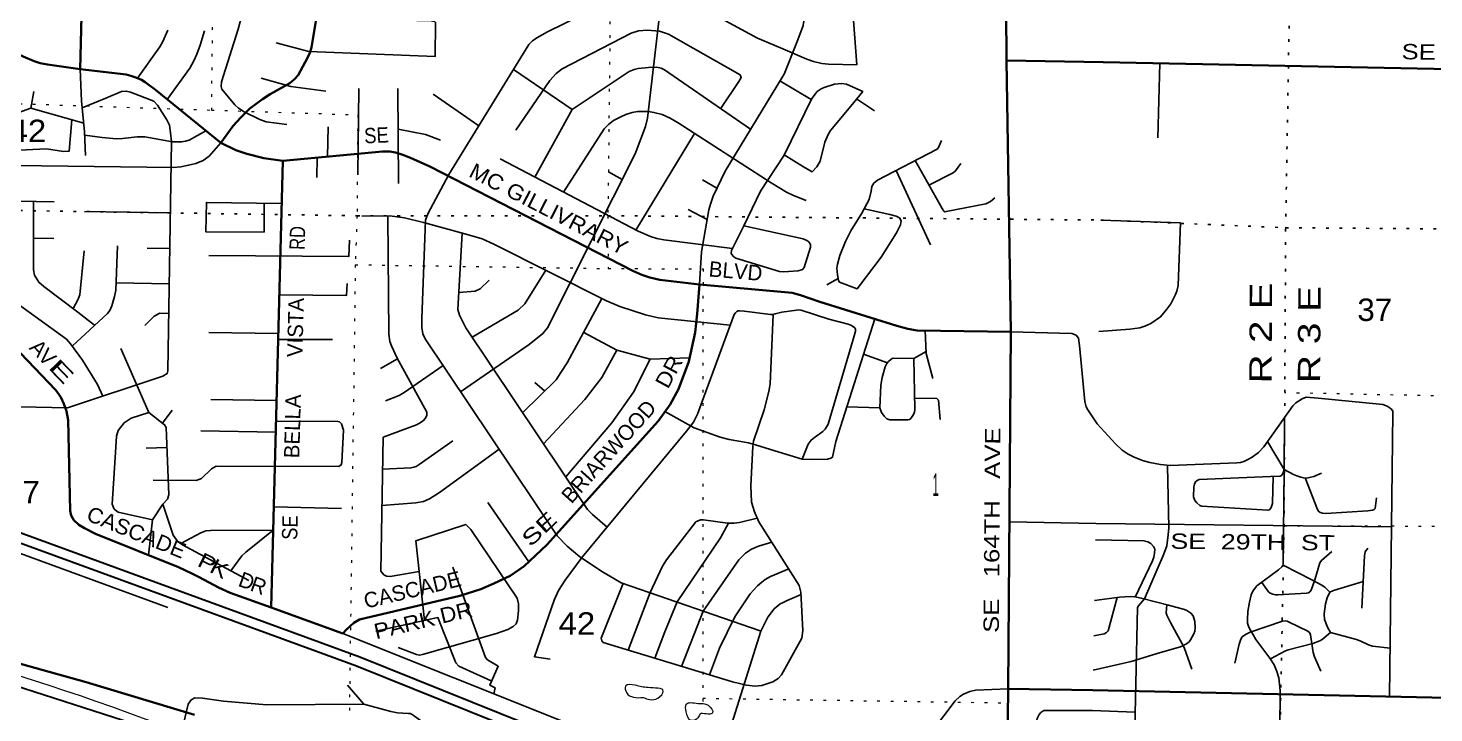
# Model space of a CAD drawing. Header units: feet. Extents: x -481249 to -254670, y -730376 to -544252.
# Drawn here: x -392754 to -381759, y -693449 to -688097 of the extents above; entities that cross this region are included whole.
import ezdxf
from ezdxf.enums import TextEntityAlignment as Align

# ---------------------------------------------------------------- set-up
doc = ezdxf.new("R2010")
doc.units = ezdxf.units.FT
doc.header["$LTSCALE"] = 70
doc.linetypes.add('DOTTED', pattern=[1.5, 0.3, -1.2])
for name, color, linetype, lineweight in [('23', 7, 'Continuous', 70), ('26', 7, 'Continuous', 40), ('27', 7, 'Continuous', 13), ('29', 7, 'Continuous', 25), ('34', 7, 'Continuous', 25), ('39', 7, 'Continuous', 13), ('6', 7, 'DOTTED', 25), ('7', 7, 'DOTTED', 13)]:
    doc.layers.add(name, color=color, linetype=linetype, lineweight=lineweight)
doc.layers.add('30', color=7, linetype='Continuous')

msp = doc.modelspace()

# ---------------------------------------------------------------- linework, layer by layer
at = {"layer": '23', "lineweight": 35}
for points in [[(-385111.16, -695044.44), (-390159.4, -693013.25), (-390472.58, -692899.17), (-397152.24, -690458.81), (-397256.2, -690425.06)], [(-385112.19, -695124.01), (-390186.24, -693083.29), (-390498.28, -692969.63), (-397176.7, -690529.72), (-397250.93, -690505.62)]]:
    msp.add_lwpolyline(points, dxfattribs=at)
at = {"layer": '26'}
for p, q in [((-385101.57, -688349.74), (-384344.61, -688362.93)), ((-384344.61, -688362.93), (-377863.86, -688492.02)), ((-390853.1, -692626.15), (-390762.32, -689135.21)), ((-390853.1, -692626.15), (-390292.19, -692829.34)), ((-385087.9, -693260.7), (-385111.16, -695044.44)), ((-385087.9, -693260.7), (-384425.67, -693272.91))]:
    msp.add_line(p, q, dxfattribs=at)
for points in [[(-392305.37, -685163.15), (-392293.67, -685391.24), (-392277.83, -685607.37), (-392286.22, -686025.27), (-392347.44, -688418.56)], [(-390745.54, -685413.59), (-390804.71, -687070.01), (-390798.85, -687125.13), (-390783.98, -687167.13), (-390703.38, -687343.87), (-390513.98, -687764.34), (-390494.06, -687819.46), (-390483.83, -687885.87), (-390484.68, -687932.05), (-390537.9, -688249.34), (-390549.15, -688289.78), (-390567.91, -688329.66), (-390642.93, -688463.36), (-390671.07, -688496.2), (-390705.68, -688525.77), (-390861.42, -688612.32), (-390920.76, -688652.2), (-391019.23, -688724.91), (-391090.55, -688794.19), (-391149.55, -688859.64), (-391247.46, -688992.72)], [(-385113.49, -686411.75), (-385101.57, -688349.74), (-385067.45, -690471.93), (-385087.9, -693260.7)], [(-393461.12, -688002.26), (-392792.8, -688318.43), (-392707.3, -688354.27), (-392660.41, -688370.69), (-392602.44, -688382.2), (-392347.44, -688418.56)], [(-392347.44, -688418.56), (-391987.92, -688459.89), (-391950.94, -688470.09), (-391911.33, -688482.12), (-391867.61, -688501.51), (-391838.65, -688519.65), (-391757.93, -688580.01), (-391247.46, -688992.72)], [(-391247.46, -688992.72), (-391129.43, -689050.95), (-391043.27, -689080.61), (-390909.04, -689114.28), (-390762.32, -689135.21)], [(-390762.32, -689135.21), (-389983.34, -689060.44), (-389925.51, -689061.5), (-389880.96, -689068.54), (-389822.35, -689087.3), (-389763.74, -689110.76), (-389612.55, -689177.87), (-388024.46, -689994.54), (-387954.93, -690024.42), (-387890.27, -690045.78), (-387814.26, -690064.29), (-387502.76, -690101.37)], [(-387502.76, -690101.37), (-387521.78, -690331.11), (-387536.85, -690477.03), (-387587.43, -690701.73), (-387668.16, -690919.79), (-387732.79, -691039.52), (-387825.59, -691168.31), (-388696.36, -692136.18), (-388874.57, -692303.86), (-388982.42, -692378.92), (-389111.74, -692438.31), (-389212.19, -692482.14), (-389376.17, -692533.85), (-390162.35, -692720.55), (-390206.27, -692744.86), (-390262.53, -692796.46), (-390292.19, -692829.34)], [(-387502.76, -690101.37), (-386835.76, -690159.55), (-386776.79, -690166.36), (-386713.49, -690185.13), (-386561.07, -690236.09), (-385959.77, -690423.66), (-385874.14, -690447.85), (-385799.27, -690459.14), (-385067.45, -690471.93)], [(-392982.11, -690462.55), (-392536.53, -690926.65), (-392497.47, -690982.64), (-392474.02, -691034.24), (-392452.92, -691090.54), (-392440.45, -691161.53), (-392425.96, -691870.49), (-392416.08, -691907.71), (-392395.48, -691943.21), (-392356.49, -691978.26), (-392313.42, -692006.54), (-392226.53, -692049.46), (-391577.75, -692311.46), (-391474.07, -692360.75), (-391416.18, -692389.72), (-391266, -692469.23), (-391174.56, -692510.28), (-390853.1, -692626.15)], [(-399767.97, -690769.61), (-399047.52, -691030.16), (-398646.28, -691189.99), (-397361.8, -691689.31), (-397166.18, -691757.68), (-396031.27, -692105.67), (-395678.42, -692200.67), (-395530.26, -692230.81), (-395138.83, -692296.44), (-395080.56, -692313.26), (-395037.18, -692340.24), (-394905.89, -692434.07), (-394832.04, -692482.15), (-394754.67, -692517.34), (-394628.07, -692559.56), (-392298.97, -693208.71), (-391451.21, -693464.99)], [(-384425.67, -693272.91), (-378518.43, -693398.79), (-377897.84, -693412.01)]]:
    msp.add_lwpolyline(points, dxfattribs=at)
at = {"layer": '29'}
for p, q in [((-383917.14, -688953.83), (-383902.73, -688371.73)), ((-388956.98, -688420.78), (-388497.9, -688732.23)), ((-392732.68, -688722.97), (-392709.18, -688591.19)), ((-390174.9, -689242.84), (-390167.65, -688568.55)), ((-389857.27, -689311.59), (-389861.55, -688567.6)), ((-386873.34, -688508.71), (-386630.35, -688654.66)), ((-389586.55, -688614.14), (-389227.61, -688860.11)), ((-386133.25, -688744.15), (-386273.59, -688650.55)), ((-390412.16, -689101.6), (-390407.63, -688868.51)), ((-388000.79, -689675.61), (-387541.28, -688919.33)), ((-390496.22, -689263.67), (-390492.62, -689109.32)), ((-388215.45, -689220.82), (-388107.01, -689281.31)), ((-385963.68, -689209.1), (-385695.76, -689790.14)), ((-387366.93, -689347.94), (-387480.11, -689281.63)), ((-392314.04, -689529.26), (-391644.34, -689540.72)), ((-387443.61, -689592.76), (-387591.13, -689514.59)), ((-392553.17, -689741.92), (-392712.14, -689738.56)), ((-391645.96, -689820.73), (-391821.88, -689817.43)), ((-392065.26, -690087.07), (-391650.07, -690095.93)), ((-386507.39, -690102.6), (-386418.37, -690054.29)), ((-391339.25, -690475.41), (-390797.36, -690482.78)), ((-390798.61, -690530.78), (-390372.99, -690531)), ((-392028.4, -690601.38), (-391810.42, -691101.37)), ((-389997.06, -690758.21), (-389865.58, -690680.94)), ((-386220.26, -690645.04), (-386033.63, -690713.74)), ((-385729.48, -690625.57), (-385827.71, -690678.87)), ((-388714.48, -690933.23), (-388791.68, -690867.37)), ((-391324.76, -690999.85), (-390810.99, -691006.67)), ((-391702.29, -691184.27), (-391627.24, -691083.07)), ((-386351.27, -691055.93), (-386091.13, -691064.02)), ((-391402.06, -691243.95), (-390817.43, -691254.63)), ((-382927.52, -691140.71), (-382930.45, -691546.38)), ((-395401.5, -691262.07), (-391661.46, -692624.66)), ((-383060.52, -691328.12), (-382930.45, -691546.38)), ((-391831.43, -691379.16), (-391668.11, -691375.49)), ((-382765.19, -691612.79), (-382670.38, -691859.64)), ((-390302.07, -691851.31), (-390832.8, -691838.39)), ((-389157.42, -691805.93), (-388838.56, -692269.98)), ((-385078.33, -691955.87), (-384404.17, -691970.25)), ((-384404.17, -691970.25), (-382090.24, -691995.55)), ((-384097.48, -693444.63), (-384428.3, -693432.18))]:
    msp.add_line(p, q, dxfattribs=at)
for points in [[(-386667.32, -687319.29), (-386678.39, -687993.14), (-386690.94, -688076.14), (-386734.72, -688188.61), (-386840.11, -688456.19), (-386854.37, -688477.48), (-387302.46, -689215.28), (-387396.91, -689409.62), (-387417.76, -689472.2), (-387430.73, -689515.96), (-387486.01, -689845.54), (-387502.76, -690101.37)], [(-386379, -687437.95), (-386435.08, -687801.41), (-386391.68, -687881.81), (-386298.79, -688036.66), (-386272.24, -688382.89)], [(-387768.11, -687593.06), (-387909.44, -688801.68), (-387924.8, -688864.61), (-388004.84, -689078.78), (-388690.68, -690438.34), (-388727.98, -690485.02), (-388834.81, -690568.99), (-389371.18, -690938.9)], [(-390813.01, -688212.8), (-390558.32, -688279.15), (-389569.38, -688318.32), (-389566.6, -688052.36), (-389575.21, -688045.95), (-389602.67, -688040.03), (-390493.27, -688019.77), (-391010.6, -687878.98), (-391024.56, -687876.78), (-391041.47, -687886.45), (-391063.4, -687928.49), (-391111.51, -688106.04), (-391240.48, -688516.81), (-391244.38, -688553.46), (-391239.07, -688574.82), (-391138.09, -688696.05), (-391107.89, -688722.03), (-391063.21, -688751.64), (-390942.43, -688812.05), (-390891.83, -688828.03), (-390729.17, -688849.53)], [(-387028.33, -692807.6), (-388116.32, -692433.54), (-388262.32, -692347.8), (-388439.95, -692230.55), (-388537.7, -692147.21), (-388615.18, -692064.94), (-389648.76, -690525.45), (-389667.01, -690485.67), (-389674.26, -690437.34), (-389675.26, -690367.21), (-389646.47, -689597.5), (-389626.49, -689549.72), (-389462.4, -689241.26), (-388836.46, -688225.12), (-388807.96, -688195.47), (-388801.01, -688190.33), (-388776.29, -688172.23), (-388692.65, -688126.46), (-388148.24, -687858.06)], [(-387550.16, -687903.07), (-387050.29, -688175.68), (-386869.44, -688249.84), (-386664.12, -688339.26), (-386610.97, -688358.6), (-386545.75, -688373.1), (-386493.4, -688378.84), (-386272.24, -688382.89)], [(-391897.35, -688488.32), (-391724.24, -688242.35), (-391700.93, -688200.62), (-391660.55, -688112.94)], [(-391666.07, -688654.28), (-391488.69, -688408.52), (-391456.96, -688351.67), (-391434.01, -688299.71), (-391408.42, -688231.27), (-391375.05, -688117.59)], [(-388937.96, -688894.14), (-388672.5, -688506.62), (-388624.11, -688452.57), (-388577.03, -688415.51), (-388037.13, -688135.98), (-387979.15, -688119.06), (-387910.29, -688113.71), (-387814.9, -688121.48), (-387745.73, -688145.24), (-387184, -688462.43), (-387176.48, -688482.16), (-387194.59, -688514.33), (-387337.34, -688727.01)], [(-392347.44, -688418.56), (-392335.93, -688664.65), (-392312.32, -688906.85), (-392304.21, -689092.92)], [(-390930.5, -688487.69), (-390697.93, -688553.84), (-390424.83, -688590.37)], [(-387103.18, -688887.16), (-387776.16, -688422.35), (-387802.78, -688408.69), (-387836.89, -688400.89), (-387901.26, -688403.78), (-387981.82, -688412.98), (-388012.89, -688419.93), (-388052.42, -688436.38), (-388497.9, -688732.23), (-388791.02, -689260.71)], [(-392330.61, -688719.2), (-392146.7, -688644.4), (-392023.48, -688591.55), (-391986.73, -688589.16), (-391952.91, -688596.41), (-391771.75, -688668.91), (-391741.09, -688700.16), (-391669.89, -688814.81), (-391648.56, -688854.99), (-391638.9, -688915.4), (-391633.45, -688983.14), (-391660.24, -690776.78), (-391666.67, -690796.76), (-391698.88, -690818.42), (-392445.48, -691065.49), (-393917.1, -691033.84), (-394009.72, -691022.74), (-394821.97, -690839.47)], [(-387156.11, -689642.61), (-387026.6, -689371.83), (-386840.66, -689089.57), (-386624.9, -688647.6), (-386581.62, -688591.54), (-386550.22, -688572.21), (-386527.47, -688560.51), (-386446.35, -688535.96), (-386393.2, -688528.71), (-386352.27, -688536.13), (-386226.18, -688593.3), (-386319.86, -688706.42), (-386477.75, -688896.06), (-386497.13, -688928.77), (-386521.23, -688987.9), (-386559.63, -689136.17), (-386584.04, -689181.24), (-386620.28, -689219.91), (-386688.79, -689180.97), (-386839.82, -689087.85)], [(-392318.81, -688840.28), (-392732.68, -688722.97), (-393202.99, -688892.6), (-393170.93, -689048.93), (-393163.68, -689068.26), (-393144.48, -689067.13), (-392929.2, -689055.12), (-392611.32, -689040.07), (-392477.68, -689061.01), (-392432.54, -689057.73), (-392411.13, -688814.11)], [(-388566.25, -689378.72), (-388248.13, -688884.54), (-388218.22, -688853.75), (-388213.39, -688848.91), (-388175.07, -688818.99), (-388117.97, -688790.91), (-388078.05, -688772.12), (-388029.8, -688755.87), (-387986.66, -688748.9), (-387900.83, -688747.76), (-387858.63, -688756.15), (-387795.82, -688773.07), (-387732.68, -688800.58), (-387670.51, -688835.89), (-386941.46, -689306.62), (-386823.58, -689379.71), (-386767.63, -689405.98), (-386667.4, -689443.16)], [(-392311.11, -688934.57), (-392174.05, -688952.13), (-392061.53, -688961.17), (-392015.11, -688959.51), (-391899.77, -688946.82), (-391865.35, -688946.21), (-391840.19, -688947.23), (-391623.42, -688985.24), (-391554.36, -688985.49), (-391522.35, -688981.26), (-391494.59, -688972.43), (-391363.01, -688899.3)], [(-389859.71, -688887.27), (-389646.15, -688929.57), (-389527.96, -688972.66)], [(-393270.19, -689165.96), (-391619.49, -689187.26), (-391560.39, -689180.03), (-391498.8, -689169.16), (-391440.83, -689155.86), (-391385.65, -689131.43), (-391338.17, -689096.66), (-391247.46, -688992.72)], [(-385610.82, -688974.98), (-385633.47, -689028.97), (-385639.51, -689038.63), (-385649.78, -689046.62), (-386110.57, -689285.14), (-386139.14, -689308.06), (-386154.05, -689333.48), (-386159.92, -689371.87), (-386175.79, -689437.4), (-386234.1, -689543.17), (-386319.99, -689680.36), (-386361.8, -689763.67), (-386404.45, -689873.57), (-386422.19, -689942.51), (-386427.62, -689973.32), (-386424.6, -690024.69), (-386414.94, -690070.61), (-386406.63, -690081.54), (-386270.45, -690134.79), (-386197.06, -690039.48), (-386080.84, -689886.57), (-385962.22, -689695.68), (-385929.39, -689633.16), (-385924.56, -689604.16), (-385938.89, -689579.9), (-385965.02, -689567.3), (-386015.02, -689553.2), (-386215.3, -689509.06)], [(-389060.96, -689118.98), (-387983.02, -689684.94), (-387887.29, -689725), (-387836.83, -689742.3), (-387781.6, -689750.99), (-387244.1, -689818.63)], [(-385815.99, -689132.66), (-385604.32, -689507.01), (-385591.2, -689526.83), (-385582.74, -689531.66), (-385572.4, -689531.3), (-385262.09, -689470.18), (-385227.64, -689451.91), (-385193.22, -689422.83)], [(-385708.04, -689323.57), (-385518.96, -689227.82), (-385499.4, -689212.65), (-385459.87, -689154.37)], [(-392549.3, -689454.62), (-392968.64, -689447.09), (-392967.67, -690042.71), (-392957.58, -690103.88), (-392940.67, -690147.37), (-392908.25, -690193.83), (-392869.08, -690229.61), (-392453.96, -690529.44), (-392421.52, -690564.79), (-392328.98, -690692.59), (-392210.3, -690881.68), (-392169.72, -690974.23)], [(-392712.67, -689451.69), (-392711.69, -689985.08), (-392702.93, -690027.09), (-392683.61, -690060.92), (-392669.12, -690082.67), (-392630.61, -690115.83), (-392365.26, -690316.28), (-392234.23, -690419.68)], [(-390770.95, -689467.07), (-391358.92, -689459.66), (-391364.61, -689688.74), (-390908.05, -689691.16), (-390906.54, -689465.36)], [(-390143.88, -689565.8), (-389924.26, -689564.95), (-389810.51, -689580.3), (-389661.39, -689617.39), (-389338.55, -689704.38), (-389201.75, -689744.65), (-389110.15, -689784.49), (-388230.01, -690228.62), (-388125.56, -690272.73), (-387925.06, -690337.99), (-387825.19, -690360.37), (-387262.26, -690418.38)], [(-389940.79, -689565.01), (-389931.91, -690488.83), (-389924.29, -690547.23), (-389912.82, -690580.46), (-389867.52, -690677.41), (-389636.64, -691097.53), (-389636.23, -691124.22), (-389649.52, -691147.18), (-389664.01, -691165.31), (-389691.85, -691185.01), (-389717.15, -691196.73), (-389976.52, -691294.36), (-389995.52, -692342.12), (-389970.79, -692370.05), (-389951.68, -692380.53), (-389922.47, -692382.13), (-389694.86, -692345.27)], [(-389358.23, -689698.59), (-389392.99, -690295.83), (-389380.83, -690341.76), (-389330.13, -690438.41), (-388377.76, -691859.15), (-388338.49, -691899.36), (-388224.16, -691996.84)], [(-384364.98, -689596.94), (-383742.02, -689619.86), (-383759.66, -690109.35), (-383769.07, -690151.71), (-383780.8, -690178.79), (-383816.11, -690252.91), (-383848.85, -690293.85), (-383860.8, -690309.39), (-383898.43, -690354.1), (-383972.85, -690405.93), (-384020.74, -690427.05), (-384058.37, -690438.82), (-384137.68, -690451.16), (-384379.38, -690468.94)], [(-392408.83, -690582.31), (-392134.12, -690326.42), (-392114.76, -690303.79), (-392100.26, -690267.54), (-392078.45, -690194.94), (-392066.45, -690144.29), (-392054.2, -689799.19)], [(-391341.13, -689873.8), (-390245.29, -689881.96), (-390241.33, -689753.99)], [(-392402.41, -690288.22), (-392364.77, -690220.42), (-392349.79, -690182.43), (-392316.03, -689838.76)], [(-389279.94, -690513.28), (-388920.5, -690302.21), (-388867.68, -690250.71), (-388703.96, -689989.46)], [(-390789.54, -690181.77), (-390264.58, -690187.76), (-390258.24, -690092.34)], [(-389385.24, -690162.74), (-389257.63, -690153.25), (-389218.36, -690133.46), (-389147.27, -690066.13)], [(-388265.65, -690210.64), (-388536.71, -690713.75), (-388586.09, -690788.86), (-388624.55, -690844.93), (-388885.72, -691101.38)], [(-391653.52, -690326.87), (-391723.9, -690326.22), (-391766.92, -690347.29), (-391841.52, -690421.13)], [(-388669.49, -693028.38), (-388793.98, -693011.22), (-388640.55, -692568.67), (-388605.08, -692492.6), (-388552.44, -692411.5), (-388419.87, -692232.74), (-387603.22, -691248.37), (-387550.62, -691176.62), (-387519.36, -691113.16), (-387231.73, -690335.87), (-387220.88, -690321.05), (-387211.37, -690312.06), (-387200.35, -690307.76), (-387188.87, -690305.94), (-387153.02, -690308.6), (-386948.18, -690334.5), (-386927.97, -690334.95), (-386911.07, -690331.32), (-386859.53, -690317.32), (-386743.78, -690301.72), (-386727.47, -690299.9), (-386708.56, -690302.72), (-386490.09, -690370.74), (-386339.76, -690411.08), (-386313.65, -690420.38), (-386289.03, -690438.87), (-386282.99, -690449.75), (-386281.94, -690464.67), (-386302.82, -690538.47), (-386497.38, -691193.54), (-386519.18, -691230.42), (-386538.45, -691249.13), (-386604.32, -691295.63), (-386630.24, -691316.8), (-386653.14, -691349.17), (-386700.62, -691466.72)], [(-386926.09, -690336.7), (-386950.72, -690878.28), (-386960.51, -690936.35), (-386998.2, -691079.99), (-387079.19, -691325.22), (-387085.99, -691366.46), (-387100.94, -691675), (-387096.86, -691802.68), (-387084.79, -691836.52), (-387072.71, -691877.6), (-387037.52, -691955.57), (-386723.01, -692454.46), (-386709.16, -692504.76), (-386694.66, -692804.43), (-386703.16, -692864.62), (-386860.99, -693151.13), (-386887.91, -693181.45), (-386928.98, -693205.62), (-387014.7, -693235.7), (-387066.67, -693239.45), (-387134.3, -693232.2), (-387245.66, -693207.57), (-388255.9, -692898.22), (-388267.22, -692886.6), (-388271.65, -692866.07), (-388102.96, -692444.34)], [(-387581.1, -690673.63), (-387888.92, -690685.76), (-388149.57, -690613.34), (-388408.12, -690475.08)], [(-386132.5, -690369.78), (-386437.75, -691327.17), (-386463.17, -691450.93), (-386475.64, -691459.39), (-386502.21, -691466.64), (-386618.16, -691469.06), (-386700.62, -691466.72), (-386947.16, -691390.44), (-387065.07, -691353.05), (-387119.55, -691338.85), (-387270.4, -691311.97), (-387342.3, -691294.79), (-387544.62, -691220.91), (-387772.62, -691094.8)], [(-385737.77, -690460.21), (-385728.77, -690639.79), (-385676.53, -690836.26)], [(-385067.45, -690471.93), (-384589.91, -690485.11), (-384556.95, -690496.66), (-384539.18, -690521.36), (-384529.64, -690576.91), (-384489.98, -691015.25), (-384478.79, -691057.89), (-384466.52, -691079.46), (-384391.28, -691189.49)], [(-388149.57, -690613.34), (-388266.44, -690828.25), (-388398.95, -691001.01), (-388722.12, -691345.44)], [(-387888.92, -690685.76), (-388018.29, -690942.54), (-388189.71, -691182.94), (-388549.06, -691603.61)], [(-389957.47, -691010.56), (-389852.46, -690967.53), (-389811.97, -690944.78), (-389508.88, -690733.8)], [(-385819.91, -690989.55), (-385646.16, -690993.23), (-385634.05, -691004.64), (-385621.56, -691156.75)], [(-384391.28, -691189.49), (-384250.06, -691347.19), (-384195.96, -691396.61), (-384148.92, -691427.21), (-384103.35, -691449.87), (-384038.37, -691476.63), (-383979.56, -691493.1), (-383897.24, -691507.22), (-383820.49, -691516.93), (-383300.04, -691495.93), (-383270.94, -691491.66), (-383245.71, -691483.69), (-383208.6, -691466.95), (-383179.85, -691450.74), (-383129.8, -691412.82), (-383089.76, -691369.31), (-382863.19, -691050.08), (-382838.34, -691025.69), (-382789.78, -690994.47), (-382757.35, -690981.83), (-382663.26, -690988.89), (-382157.55, -691038.31), (-382124.62, -691052.43), (-382094.38, -691073.99), (-382079.93, -691090.09), (-382078.91, -691104.32), (-382106.15, -693322.34)], [(-391810.42, -691101.37), (-391947.63, -691146.1), (-392002.35, -691182.33), (-392049.17, -691241.15), (-392062.74, -691286.25), (-392068.64, -691372.96), (-392095.42, -691818.69), (-392082.06, -691856.62), (-392049.82, -691881.1), (-391780.98, -691939.59)], [(-391810.42, -691101.37), (-391685.9, -691196.83), (-391674.91, -691218.62), (-391652.08, -691745.44), (-391664.68, -691778.68), (-391699.28, -691818.36)], [(-390815.2, -691168.65), (-390330.72, -691172.68), (-390318.64, -691175.1), (-390301.73, -691189.6), (-390287.24, -691240.35), (-390299.31, -691491.7), (-390306.56, -691511.03), (-390322.77, -691523.14), (-391283.96, -691522.23), (-391318.72, -691542.43), (-391398.43, -691617.35), (-391439.95, -691632.77), (-391775.27, -691629.44)], [(-389981.04, -691543.4), (-389759.85, -691534.36), (-389737.68, -691529.03), (-389719.57, -691522.98), (-389695.21, -691506.96), (-389431.88, -691323.41)], [(-389986.19, -691827.54), (-389720.47, -691806.71), (-389660.39, -691796.07), (-389614.49, -691776.74), (-389536.64, -691726.41), (-389069.65, -691388.01)], [(-383843.16, -691517.84), (-383833.08, -692001.73), (-383838.07, -692057.77), (-383848.74, -692144.4), (-383872.83, -692213.49), (-384022.95, -692557.61)], [(-382930.45, -691546.38), (-382934.86, -691566.39), (-382939.86, -691578.15), (-382951.04, -691592.86), (-382961.83, -691600.03), (-383035.89, -691602.74), (-383594.37, -691625.09), (-383610.84, -691632.28), (-383622.6, -691642.87), (-383632.01, -691661.7), (-383637.4, -691682.46), (-383638.78, -691760.6), (-383628.48, -691789.96), (-383613.19, -691808.79), (-383590.84, -691827.62), (-383574.07, -691833.88), (-383056.53, -691864.94), (-383043.95, -691861.75), (-383031.01, -691844.1), (-383021.62, -691813.44), (-383016.8, -691602.04)], [(-382930.45, -691546.38), (-382936.63, -692293.62), (-382947.5, -692307.72), (-382974.78, -692331.35), (-383142.74, -692455.99), (-383155.27, -692470.5), (-383175.67, -692498.36), (-383186.84, -692525.43), (-383201.28, -692583.95), (-383214.48, -692657.22), (-383218.01, -692720.76), (-383216.19, -692748.03), (-383208.02, -692772.55), (-383195.66, -692799.6), (-383175.72, -692834.92), (-383151.56, -692876.09), (-383041.01, -693021.66), (-383006.9, -693074.96), (-382986.82, -693124.82), (-382972.79, -693174.99), (-382961.45, -693273.57), (-382966.27, -693884.78)], [(-382637.34, -691575.61), (-382699.05, -691601.69), (-382721.93, -691608.21), (-382743.15, -691612.28), (-382756.68, -691613.46), (-382779.02, -691611.69), (-382800.78, -691606.4), (-382830.77, -691597.57), (-382857.23, -691586.98), (-382930.45, -691546.38)], [(-382206.67, -691767.5), (-382218.16, -691851.48), (-382225.96, -691859.39), (-382238.9, -691865.28), (-382274.51, -691870.54), (-382602.92, -691890.88), (-382630.55, -691888.81), (-382648.19, -691884.1), (-382661.13, -691873.51), (-382670.38, -691859.64)], [(-391811.14, -692217.21), (-391780.98, -691939.59), (-391699.28, -691818.36)], [(-391699.28, -691818.36), (-391619.37, -692061.08), (-391594.33, -692096.68), (-391579.84, -692112.39), (-391545.75, -692135.76), (-391027.85, -692414.55)], [(-389652.47, -692727.17), (-389721.57, -692104.68), (-389330.12, -691976.31), (-389292.34, -692016.66), (-388929.96, -692553.99), (-388918.81, -692596.02), (-388918.92, -692652.09), (-388926.05, -692724.1), (-388935.72, -692753.1), (-388960.41, -692773.69), (-389000.88, -692797.32), (-389090.31, -692828.02), (-389670.53, -692993.1), (-389693, -692998.4), (-389717.16, -692993.57), (-389858.97, -692937.35)], [(-388060.44, -692958.07), (-387887.85, -692507.65), (-387793.21, -692302.54), (-387761.16, -692252.2), (-387530.17, -691955), (-387495.44, -691940.44), (-387471.7, -691939.55), (-387284.96, -691965.28), (-387232.14, -691967.02), (-387190.39, -691960.15), (-387050.52, -691926.76)], [(-387851.54, -693022.04), (-387774.44, -692816.52), (-387677.48, -692581.6), (-387338.45, -692080.77), (-387275.16, -691965.6)], [(-390837.34, -692020.25), (-391327.4, -692023.79), (-391363.4, -692027.01), (-391402.01, -692043.1), (-391558.66, -692125.08)], [(-391167.8, -692339.22), (-391082.14, -692222.06), (-391051.78, -692193.77), (-390837.37, -692021.21)], [(-387643.35, -693085.79), (-387475.16, -692655.47), (-387195.45, -692252.09), (-387143.97, -692200.24), (-387096.05, -692169.02), (-387041.3, -692145.86), (-386937.24, -692114.64)], [(-384094.18, -692543.98), (-383959.29, -692259.71), (-383949.29, -692231.47), (-383942.82, -692200.88), (-383942.24, -692170.28), (-383951.69, -692147.98), (-383973.4, -692125.57), (-383997.51, -692112.62), (-384026.93, -692104.58), (-384406.24, -692095.81)], [(-383105.7, -692431.28), (-383051.82, -692502.37), (-383038.66, -692513.65), (-383019.84, -692520.72), (-382998.67, -692525.42), (-382978.22, -692525.7), (-382756.39, -692513.65), (-382739.92, -692510.12), (-382729.79, -692503.97), (-382717.58, -692488.94), (-382690.1, -692408.46), (-382650.54, -692277.13), (-382637.41, -692257.05), (-382556.18, -692188.32)], [(-382275.65, -692161.14), (-382295.35, -692191.23), (-382300.05, -692202.99), (-382302.71, -692220.79), (-382321.98, -692631.33)], [(-389112.36, -693299.45), (-389101.19, -693254.57), (-389142.18, -693233.98), (-389076.27, -693084.6), (-389161.58, -693034.65), (-389176.11, -693017.68), (-389432.15, -692311.35)], [(-387425.5, -693152.5), (-387345.46, -692944.66), (-387226.28, -692699.78), (-387105.32, -692519.26), (-387048.78, -692455.44), (-387015.94, -692427.42), (-386989.94, -692405.98), (-386947.1, -692382.71), (-386805.26, -692323.99)], [(-382936.63, -692293.62), (-382714.13, -692410.04), (-382639.95, -692448.93), (-382613.1, -692465.92), (-382573.78, -692504.68)], [(-382312.15, -692421.82), (-382543.57, -692493.18), (-382573.78, -692504.68), (-382592.91, -692548.96), (-382607.44, -692598.3), (-382617.02, -692676.05), (-382613.61, -692720.45), (-382591.14, -692779.6), (-382566.44, -692820.79), (-382364.34, -692877.11), (-382330.04, -692889.04), (-382271.03, -692916.81), (-382239.48, -692926.7), (-382101.51, -692944.48)], [(-386708.27, -692523.11), (-386817.86, -692570.01), (-386852.89, -692588.13), (-386871.29, -692597.07), (-386918.11, -692636.46), (-386968.89, -692700.16), (-387022.34, -692811.66), (-387266.54, -693582.04), (-387268.06, -693619.33), (-387265.99, -693655.14), (-387261.16, -693711.93), (-387228.42, -693924.89)], [(-384423.08, -693116.45), (-384127.63, -693046.83), (-383898.35, -692976.66), (-383741.55, -692933.3), (-383694.08, -692910.41), (-383674.09, -692895.12), (-383662.57, -692878.55), (-383636.46, -692832.75), (-383629.4, -692811.57), (-383625.87, -692784.51), (-383628.02, -692734.85), (-383641.16, -692690.37), (-383658.8, -692669.19), (-383690.52, -692649.58), (-383709.37, -692640.95), (-383835.79, -692606.97), (-384038.91, -692555.33), (-384071.6, -692548), (-384098.06, -692543.29), (-384130.99, -692540.94), (-384176.27, -692542.12), (-384218.74, -692544.18), (-384414.07, -692570.29)], [(-384418.62, -692846.2), (-384336.8, -692830.4), (-384319.16, -692820.99), (-384307.41, -692807.2), (-384235.96, -692546.48)], [(-383985.95, -694192.89), (-384095.13, -693861.18), (-384103.22, -693814.88), (-384076.18, -692626.83), (-384069.84, -692611.54), (-384022.95, -692557.61)], [(-383652.62, -693107.21), (-383711.63, -692937.83), (-383818.21, -692743.56), (-383847.21, -692686.94), (-383851.68, -692668.02), (-383848.31, -692603.79)], [(-390034.61, -692811.73), (-389548.87, -692704.24), (-389407.8, -693059.53), (-389386.23, -693085.4), (-389132.59, -693198.99)], [(-383315.75, -693060.97), (-383283.09, -692911.22), (-383269.18, -692873.75), (-383257.41, -692856.1), (-383232.72, -692836.09), (-383195.44, -692818.54), (-382943.39, -692733.71), (-382919.84, -692731.15), (-382906.93, -692733.71), (-382890.47, -692740.77), (-382745.8, -692810.2), (-382729.47, -692824.65), (-382723.46, -692838.44), (-382704.17, -692977.42), (-382691.7, -693012.6), (-382642.73, -693122.79)], [(-390292.19, -692829.34), (-387686.9, -693867.43), (-387621.63, -693884.13), (-386118.22, -694039.97), (-386084.13, -694037.59), (-386045.48, -694018.26), (-385996.81, -693967.1), (-385760.73, -693697.3), (-385503.79, -693355.71), (-385465.74, -693322.24), (-385436.75, -693302.91), (-385388.44, -693281.16), (-385344.05, -693271.19), (-385087.9, -693260.7)], [(-383037.35, -693027.37), (-382918.69, -692963.18), (-382897.82, -692956.01), (-382706.93, -692907.22), (-382650.55, -692886.16), (-382631.72, -692876.1), (-382566.44, -692820.79)], [(-391664, -694337.97), (-391669.56, -694250.86), (-391667.87, -694200.5), (-391627.39, -693982.89), (-391586.58, -693733.29), (-391502.47, -693382.09), (-391479.33, -693347.62), (-391449.67, -693332.58), (-391389.95, -693335.53), (-391226.72, -693356.65), (-390887.21, -693387.79), (-390129.04, -693380.82)], [(-390256.19, -693233.65), (-390129.04, -693380.82), (-389916.49, -693438.79), (-389863.92, -693448.51), (-389780.59, -693454.55), (-389766.7, -693455.16), (-389749.84, -693462.33), (-389582.52, -693582.63), (-389565, -693591.7), (-389544.16, -693600.23), (-389303.51, -693662.46), (-389250.98, -693683.54), (-388927.34, -693841.93), (-388867.51, -693877.47), (-388793.83, -693928.22), (-388781.75, -693939.1), (-388773.67, -693953.35), (-388778.83, -694240.57)], [(-384428.3, -693432.18), (-384810.84, -693432.13), (-384834.05, -693446.68), (-384847.34, -693461.79), (-384863.03, -693492.6), (-384872.37, -693547.55), (-384874.93, -694369.47), (-384859.41, -694402.5), (-384844.92, -694417), (-384809.2, -694430.08), (-384712.06, -694458.09), (-384685.49, -694462.92), (-384642.61, -694459.62), (-384598.53, -694453.25), (-384565.92, -694437.54), (-384541.76, -694423.04), (-384443.9, -694377.35)]]:
    msp.add_lwpolyline(points, dxfattribs=at)
for points in [[(-387156.11, -689642.61), (-387252.64, -689835.71), (-387254.99, -689854.92), (-387252.58, -689863.38), (-387235.07, -689885.87), (-387218.76, -689896), (-386876.31, -689999.19), (-386843.12, -690002.34), (-386806.89, -689999.93), (-386730.8, -689993.89), (-386697.17, -689982.85), (-386684.9, -689967.3), (-386635.03, -689809.43), (-386635.38, -689787.25), (-386648.66, -689767.91), (-386664.37, -689755.83), (-386692.65, -689742.9)], [(-385827.71, -690678.87), (-385988.56, -690677.38), (-385994.93, -690679.35), (-386004.89, -690685.09), (-386024.22, -690702), (-386036.29, -690718.92), (-386049.59, -690744.81), (-386074.95, -690828.89), (-386085.26, -690886.47), (-386091.14, -691064.4), (-386078.57, -691101.99), (-386059.24, -691130.99), (-386037.5, -691151.53), (-386013.71, -691159.11), (-385874.44, -691159.99), (-385861.16, -691155.16), (-385850.72, -691148.62), (-385828.55, -691116.49), (-385821.3, -691098.36), (-385817.77, -691074.93)]]:
    msp.add_lwpolyline(points, close=True, dxfattribs=at)
at = {"layer": '34', "lineweight": 13}
msp.add_lwpolyline([(-416317.13, -684915.61), (-415541.98, -685063.48), (-415413.85, -685089.21), (-415329.44, -685115.02), (-414838.68, -685284.94), (-414755, -685316.76), (-414679.97, -685349.6), (-414409.61, -685484.1), (-410671.74, -687478.46), (-410617.76, -687505.19), (-410538.09, -687537.1), (-410453.68, -687567.6), (-410217.27, -687647.52), (-391705.79, -693606.81)], dxfattribs=at)
at = {"layer": '34'}
msp.add_lwpolyline([(-416316.92, -684914.53), (-415541.77, -685062.4), (-415413.58, -685088.14), (-415329.1, -685113.97), (-414838.3, -685283.91), (-414754.58, -685315.74), (-414679.5, -685348.6), (-414409.11, -685483.12), (-410671.24, -687477.48), (-410617.31, -687504.18), (-410537.7, -687536.07), (-410453.32, -687566.56), (-410216.93, -687646.48), (-391705.45, -693605.76)], dxfattribs=at)
at = {"layer": '34', "lineweight": 13}
msp.add_arc((-397935.28, -709735.85), 17344.54, 60.97547, 74.60056, dxfattribs=at)
at = {"layer": '39'}
for points in [[(-416431.66, -691120.24), (-416007.48, -691153.15), (-415860.96, -691212.94), (-415625.19, -691222.87), (-414894.47, -691197.16), (-414516.07, -691182.62), (-413768.76, -691213.43), (-413551.18, -691230.92), (-412988.58, -691369.31), (-412520.38, -691443.2), (-411634.76, -691621.77), (-410901.6, -691818.55), (-410557.24, -691885.32), (-410028.22, -691926.67), (-409533.24, -692049.33), (-409120.26, -692252.09), (-408505.85, -692558.1), (-407748.97, -693005.97), (-407088.59, -693393.3), (-406908.44, -693467.96), (-406716.59, -693554.95), (-406538.99, -693651.59), (-406092.49, -693953.39), (-405825.79, -694086.34), (-405578.37, -694190.75), (-404989.95, -694576.27), (-404427.91, -694897), (-403853.18, -695189.99), (-403469.64, -695450.13), (-403093.4, -695682.02), (-402715.56, -695929.99), (-402184.51, -696290.02), (-401922.31, -696523.05), (-401409.1, -696956.78), (-400509.61, -697700.81), (-400210.47, -697896.69), (-399954.57, -698061.44), (-399597.27, -698330.93), (-399407.68, -698588.19), (-399120.99, -698801.8), (-398552.96, -699202.84), (-397925.42, -699783.73), (-397845.32, -699940.04), (-397712.84, -700001.49), (-397587.46, -700106.84), (-397131.57, -700593.23), (-396378.45, -701191.3), (-395788.08, -701659.03), (-395258.28, -702069.13), (-394256.98, -702661.41), (-393886.04, -702784.96), (-393581.8, -702936.89), (-392901.03, -703308.7), (-392475.37, -703563.88), (-391725.43, -703969.49), (-391284.42, -704170.95), (-390730.17, -704323.15), (-390430.18, -704404.84), (-389952.09, -704482.98), (-388996.6, -704667.32), (-388519.6, -704709.37), (-388238.21, -704814.63), (-387736.73, -704997.57), (-386640.48, -705391.85), (-385871, -705655.67), (-385333.09, -705821.49), (-384634.65, -705913.8)], [(-395802.16, -692701.08), (-395747.73, -692604.26), (-395714.7, -692563), (-395695.06, -692577.52), (-395722.05, -692697.08), (-395742.65, -692800.77), (-395601.53, -692916.54), (-395314.63, -693041.98), (-394996.95, -693136.14), (-394479.29, -693311.47), (-393829.29, -693554.25), (-392545.79, -694139.6), (-392398.52, -694169.35), (-392288.68, -694176.12), (-392235.51, -694209.52), (-392210.28, -694240.21), (-392156.9, -694265.6), (-391668.08, -694554.43), (-391577.48, -694610.82), (-391498.62, -694656.89), (-391503.12, -694676.81), (-391579.13, -694757.06), (-391635.01, -694831.81), (-391638.41, -694887.83), (-391582.99, -694911.27), (-391509.02, -694832.97), (-391412.02, -694713.17), (-391349.1, -694676.68), (-391182.49, -694652.81), (-390921.17, -694601.26), (-390439.18, -694683.52), (-389574.15, -694885.61), (-389425.58, -694943.46), (-389206.5, -695061.18), (-388971.93, -695199.34), (-388320.58, -695468.21), (-387888.07, -695689.49), (-387506.03, -695849.39), (-387048.93, -696047.25), (-386791.87, -696165.93), (-386499.08, -696295.53), (-386023.45, -696551.96), (-385794.97, -696613.82), (-385603.07, -696698.8), (-385254.16, -696823.8), (-385061.61, -696802.59), (-384877.26, -696709.03), (-384800.25, -696749.04), (-384649.08, -696782.9), (-384484.22, -696831.72)], [(-387941.09, -693329.53), (-388074.11, -693290.11), (-388080.86, -693239.84), (-388006.7, -693233.69), (-387903.15, -693252.33), (-387785.81, -693279.32), (-387829.19, -693334.34), (-387891.46, -693344.8), (-387941.09, -693329.53)], [(-387514.21, -693376.33), (-387606.36, -693382.03), (-387607.82, -693440.11), (-387567.54, -693509.25), (-387515.02, -693488.53), (-387498.27, -693458.89), (-387450.25, -693458.09), (-387400.03, -693449.34), (-387434.56, -693390.35), (-387514.21, -693376.33)]]:
    msp.add_spline(points, degree=3, dxfattribs=at)
at = {"layer": '6'}
for points in [[(-383031.81, -697135.3), (-382930.82, -691995.4), (-382918.29, -689673.44), (-382863.42, -686380.69), (-382843.41, -684346.74), (-382833.6, -683009.22)], [(-393028.63, -689519.52), (-390181.18, -689563.93), (-388794.36, -689563.39)], [(-388393.38, -689563.23), (-388218.96, -689563.16), (-384364.98, -689596.94)], [(-384364.98, -689596.94), (-382917.42, -689656.69), (-381649.39, -689666.74), (-377875.85, -689726.44), (-375120.33, -689778.44), (-373473.9, -689769.03), (-371383.89, -689787.39), (-369995.99, -689805.54), (-367275.97, -689828.86), (-362314.68, -689877.67)]]:
    msp.add_lwpolyline(points, dxfattribs=at)
at = {"layer": '7'}
for p, q in [((-388217.75, -689860.22), (-388217.28, -689976.01)), ((-390194.74, -689946.34), (-390258.13, -694722.18)), ((-385089.84, -693371.14), (-385147.29, -696823.24))]:
    msp.add_line(p, q, dxfattribs=at)
for points in [[(-391245.35, -682869.36), (-391273.31, -684204.01), (-391320.64, -688737.72)], [(-388145.64, -682921.24), (-388162.55, -684266.17), (-388218.96, -689563.16), (-388218.67, -689635.58)], [(-382871.52, -686386.57), (-380904.45, -686456.9), (-380900.6, -687030.18), (-380949.41, -688423.21), (-381629.15, -688413.79), (-381649.39, -689666.74), (-381656.53, -690973.38), (-382925.16, -690947.31)], [(-395401.68, -688603.08), (-393555.16, -688669.53), (-393451.06, -688666.14), (-391320.64, -688737.72), (-390175.45, -688774.53), (-390181.18, -689563.93), (-390194.74, -689946.34)], [(-390194.74, -689946.34), (-388217.28, -689976.01), (-387475.28, -689978.63), (-387477.21, -693382.84)], [(-382929.64, -691986.13), (-381108.45, -691991.06), (-379806.11, -691983.68), (-379801.64, -692069.94), (-379834.57, -697872.62)], [(-387477.18, -693335.18), (-385089.84, -693371.14), (-385087.9, -693260.7), (-384425.67, -693272.91)]]:
    msp.add_lwpolyline(points, dxfattribs=at)

# ---------------------------------------------------------------- texts
at = {"layer": '27'}
for s, rotation, width, p in [('SE   15TH   ST', 358.859, 1.25, (-382012.48, -688339.37)), ('SE', 2.483, 0.9, (-390123.08, -688998.25)), ('MC GILLIVRARY', 332.786, 1.1, (-389315.51, -689253.13)), ('RD', 88.51, 0.8, (-390590.35, -689831.11)), ('DR', 61.64, 1.1, (-387749.7, -690923.49)), ('SE   164TH   AVE', 89.58, 1.25, (-385161.9, -692824.19)), ('CASCADE', 338.009, 1.05, (-392306.9, -691940.97)), ('SE', 43.256, 1.4, (-388825.4, -692158.52)), ('SE', 88.51, 0.9, (-390649.31, -692098.47)), ('PARK DR', 13.359, 1.1, (-390031.85, -692874.46))]:
    msp.add_text(s, height=120, rotation=rotation, dxfattribs=dict(at, width=width)).set_placement(p)
for s, rotation, p in [('BLVD', 355.015, (-387434.05, -690037.1)), ('VISTA', 88.51, (-390608.93, -690670.16)), ('BELLA', 88.51, (-390632.72, -691460.26)), ('BRIARWOOD', 48.023, (-388504.64, -691820.82)), ('CASCADE', 13.359, (-390112.14, -692635.15))]:
    msp.add_text(s, height=120, rotation=rotation, dxfattribs=at).set_placement(p)
for s, rotation, p in [('A', 313.834, (-392714.78, -690639.92)), ('V', 313.834, (-392648.13, -690709.93)), ('D', 340.178, (-391064.1, -692474.84)), ('R', 340.178, (-390970.72, -692510.88))]:
    msp.add_text(s, height=120, rotation=rotation, dxfattribs=at).set_placement(p, align=Align.CENTER)
for s, rotation, width, p in [('E', 313.834, 1.8, (-392535.99, -690821.81)), ('P', 333.415, 1.25, (-391379.2, -692327.53)), ('K', 332.102, 1.25, (-391285.29, -692375.12))]:
    msp.add_text(s, height=120, rotation=rotation, dxfattribs=dict(at, width=width)).set_placement(p, align=Align.CENTER)
at = {"layer": '30', "width": 1.3}
msp.add_text('SE  29TH  ST', height=120, rotation=359.374, dxfattribs=at).set_placement((-383819.76, -692166.65))
at = {"layer": '6'}
for s, width, p in [('R 2 E', 1.35, (-383028.27, -690875.02)), ('R 3 E', 1.3, (-382648.65, -690872.36))]:
    msp.add_text(s, height=175, rotation=89.691, dxfattribs=dict(at, width=width)).set_placement(p)
at = {"layer": '7'}
for s, width, p in [('42', 1.1, (-392898.5, -688987.31)), ('37', 1.05, (-382357.89, -690385.75)), ('37', 1.05, (-392935.63, -691811.25)), ('1', 0.4, (-385681.45, -691753.12)), ('42', 1.1, (-388604.86, -692837.91))]:
    msp.add_text(s, height=175, dxfattribs=dict(at, width=width)).set_placement(p)

doc.saveas('drawing.dxf')
